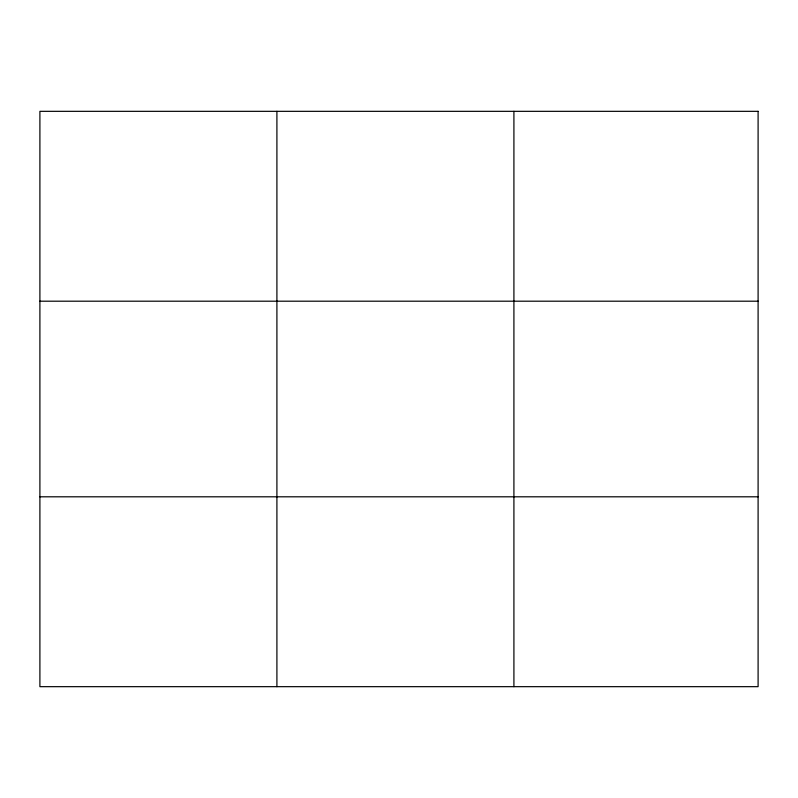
<?xml version="1.0" encoding="UTF-8"?>
<svg xmlns="http://www.w3.org/2000/svg" width="798" height="798" viewBox="0 0 798 798"><rect width="100%" height="100%" fill="white"/><g stroke="black" fill="none" stroke-linecap="round" stroke-linejoin="round"><path stroke-width="1.2" d="M276.906 111.331L276.906 686.669M513.912 111.331L513.912 686.669M39.9 301.195L758.1 301.195M39.9 496.805L758.1 496.805M758.1 111.331L758.1 686.669L39.9 686.669L39.9 111.331L758.1 111.331"/></g></svg>
